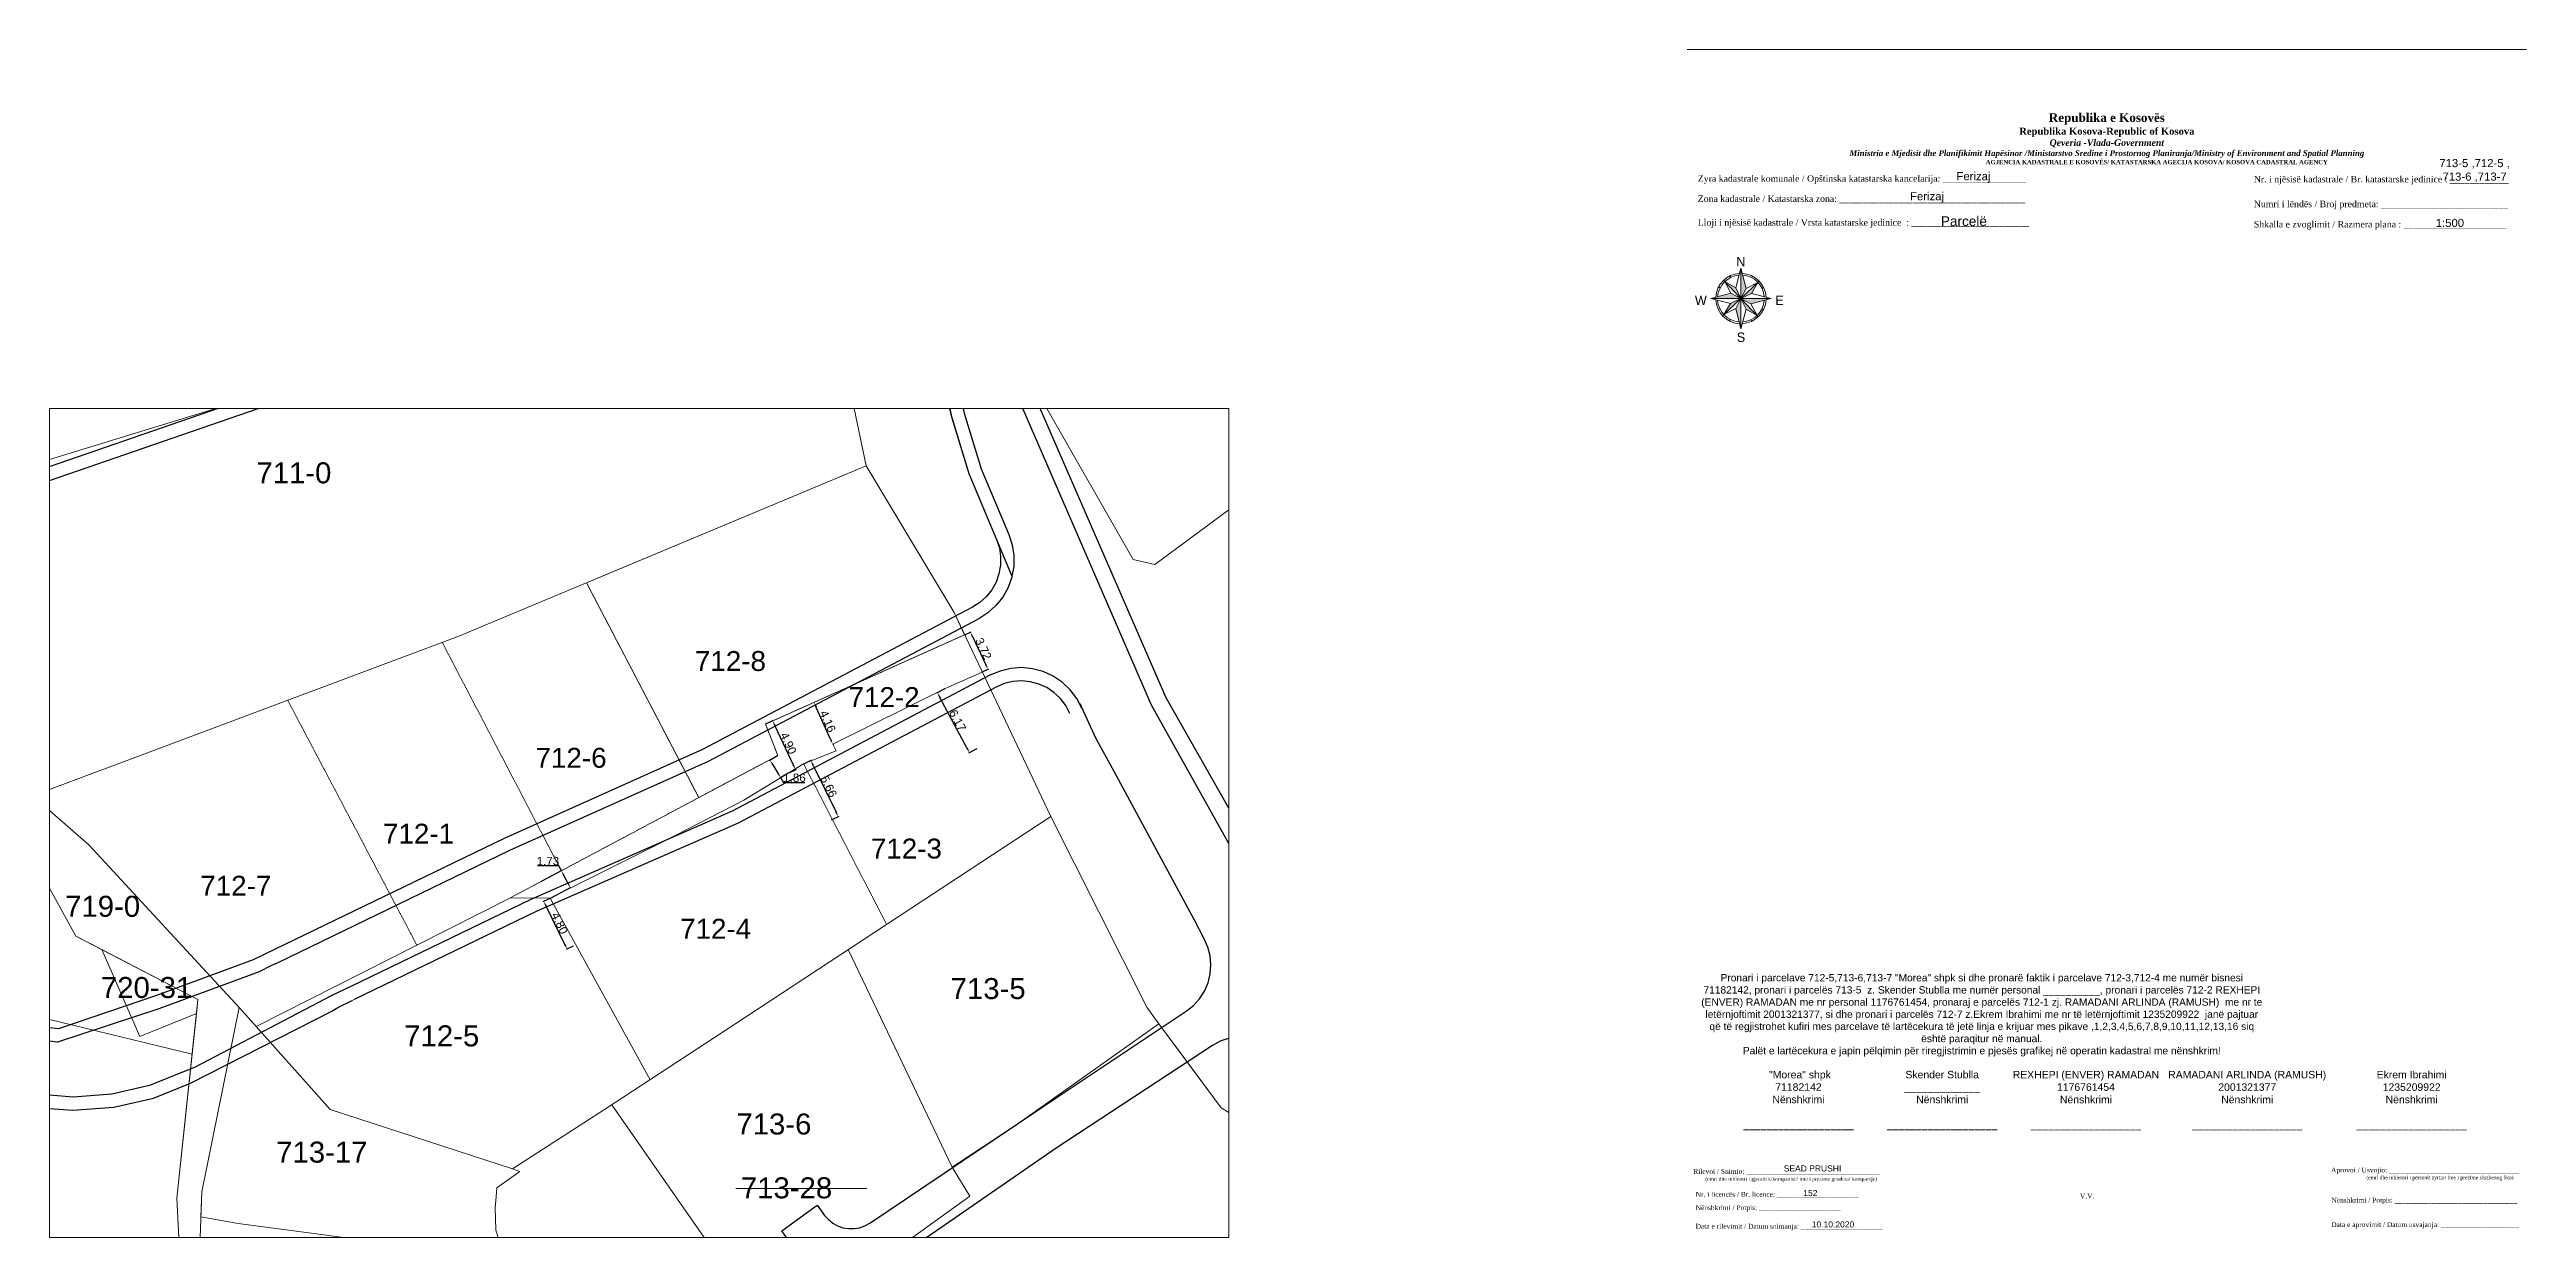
# Paper-space layout 'Manuali' of a CAD drawing. Header units: metres. Extents: x 3 to 875, y 0 to 418.
# The model-space entities are those that its viewports show. They can reach past a viewport. Long polylines and large blocks are cut down to what shows.
import ezdxf
from ezdxf.enums import TextEntityAlignment as Align

# ---------------------------------------------------------------- set-up
doc = ezdxf.new("R2010")
doc.units = ezdxf.units.M
doc.header["$PDMODE"] = 32
doc.header["$PDSIZE"] = 0.75
doc.linetypes.add('DASHED', pattern=[0.75, 0.5, -0.25])
doc.layers.get('0').update_dxf_attribs({"lineweight": 0})
doc.layers.get('Defpoints').update_dxf_attribs({"lineweight": 0})
for name, color, linetype, lineweight in [('Korniza e jashtme', 7, 'Continuous', 0), ('nr parcelat-mungese', 157, 'Continuous', 0), ('nr riregjistrim', 1, 'Continuous', 0), ('Nr-Baz', 250, 'Continuous', 0), ('Nr-Kojshi', 251, 'Continuous', 0), ('Parc-Baz', 7, 'Continuous', 0), ('Parc-Kojshi', 251, 'Continuous', 0), ('Parcela Baze', 7, 'Continuous', 0), ('parcelat-mungese', 157, 'Continuous', 0), ('pjesa per trajtim', 3, 'Continuous', 0), ('vijat rregullim', 1, 'Continuous', 0)]:
    doc.layers.add(name, color=color, linetype=linetype, lineweight=lineweight)
doc.layers.add('projekti-c', color=7, linetype='Continuous')
doc.layers.add('xhadet', color=5, linetype='Continuous')
doc.styles.add('North Arrow Text', font='BOD_R.TTF', dxfattribs={"height": 0.1})
doc.styles.get("Standard").update_dxf_attribs({"font": 'arial.ttf'})
doc.dimstyles.get("Standard").update_dxf_attribs({"dimtxt": 1.5, "dimasz": 0.18, "dimexe": 0.18, "dimexo": 0.0625, "dimgap": 0.09, "dimtad": 1, "dimtoh": 1, "dimzin": 0, "dimdsep": 46, "dimtxsty": 'Standard', "dimcen": 0.09, "dimse1": 1, "dimse2": 1, "dimsd1": 1, "dimsd2": 1, "dimadec": 0, "dimazin": 0, "dimtfac": 1, "dimtofl": 0, "dimtmove": 0, "dimatfit": 3, "dimfxl": 1, "dimtolj": 1, "dimtzin": 0, "dimarcsym": 0})

# ---------------------------------------------------------------- blocks, each defined once
blk = doc.blocks.new('*U59')
at = {"linetype": 'ByBlock', "lineweight": -2}
h = blk.add_hatch(color=0, dxfattribs=at)
h.paths.add_polyline_path([(-0.4995770763364525, 293.6745174701222), (-1.454766362469285e-12, -1.719211073618108e-12), (50.76695982548227, 97.18383869133253)])
h.paths.add_polyline_path([(165.7309523048574, 156.22286097069), (-1.454191906336923e-12, -2.056902964360739e-12), (102.7697812428761, 49.61557419884568)])
h.paths.add_polyline_path([(293.6745174701252, 0.4995770763332831), (-1.792458253211915e-12, -1.719785529750471e-12), (97.18383869133312, -50.76695982548613)])
h.paths.add_polyline_path([(-2.807257293836893e-12, -7.084332259196665e-13), (49.61557419884696, -102.7697812428795), (156.2228609706903, -165.7309523048611)])
h.paths.add_polyline_path([(-1.453617450204561e-12, -2.394594855103369e-12), (-50.76695982548519, -97.18383869133646), (0.4995770763328666, -293.6745174701252)])
h.paths.add_polyline_path([(-1.057221678958517e-13, -7.038375768607688e-13), (-102.7697812428797, -49.61557419884981), (-165.7309523048607, -156.222860970694)])
h.paths.add_polyline_path([(-97.18383869133638, 50.76695982548201), (-293.6745174701264, -0.4995770763367184), (-2.805533925439808e-12, -1.721508898147558e-12)])
h.paths.add_polyline_path([(-49.61557419884921, 102.7697812428759), (-156.2228609706935, 165.7309523048568), (-1.791883797079554e-12, -2.057477420493101e-12)])
at = {"color": 0, "linetype": 'ByBlock', "lineweight": -2}
for points in [[(-0.4995770763364532, 293.6745174701226), (-49.6155741988492, 102.7697812428766)], [(-0.4995770763364532, 293.6745174701226), (0.4995770763332041, -293.674517470125)], [(-0.4995770763364532, 293.6745174701226), (50.76695982548227, 97.18383869133355)], [(-293.6745174701257, -0.4995770763363798), (-97.18383869133638, 50.76695982548268)], [(293.6745174701222, 0.4995770763336156), (-293.6745174701254, -0.4995770763363793)], [(-216.8628416262788, 113.2849588649051), (-201.8709753637137, 105.4534975591007)], [(-1.455340818601648e-12, -1.381519182875478e-12), (-167.8246884974513, 178.0388943854153)], [(-156.2228609706946, 165.7309523048585), (-97.18383869133638, 50.76695982548268)], [(-156.2228609706946, 165.7309523048582), (-49.6155741988492, 102.7697812428766)], [(-106.3741471395471, 220.3350058515014), (-99.02043464665871, 205.1031066662098)], [(-97.18383869133638, 50.76695982548268), (-2.468416490829538e-12, -1.383242551272565e-12)], [(-49.6155741988492, 102.7697812428766), (-1.455915274734011e-12, -1.043827292132848e-12)], [(-1.455340818601648e-12, -1.381519182875478e-12), (178.0388943854148, 167.8246884974488)], [(50.76695982548227, 97.18383869133355), (-1.456489730866373e-12, -7.061354013902178e-13)], [(102.7697812428761, 49.61557419884636), (-1.455340818601648e-12, -1.381519182875478e-12)], [(165.7309523048581, 156.2228609706918), (50.76695982548227, 97.18383869133355)], [(293.6745174701225, 0.4995770763332784), (97.18383869133312, -50.76695982548578)], [(165.7309523048581, 156.2228609706918), (102.7697812428761, 49.61557419884636)], [(293.6745174701225, 0.4995770763332784), (102.7697812428761, 49.61557419884636)], [(113.284958864905, 216.862841626276), (105.4534975591006, 201.8709753637109)], [(220.3350058515013, 106.3741471395436), (205.1031066662097, 99.0204346466552)], [(-293.6745174701257, -0.4995770763363798), (-102.7697812428797, -49.61557419884913)], [(-220.3350058515039, -106.3741471395474), (-205.1031066662123, -99.02043464665847)], [(-1.455340818601648e-12, -1.381519182875478e-12), (-178.0388943854181, -167.8246884974509)], [(-165.730952304861, -156.2228609706938), (-102.7697812428797, -49.61557419884913)], [(-165.730952304861, -156.2228609706938), (-50.76695982548519, -97.18383869133578)], [(-105.4534975591035, -201.8709753637133), (-113.2849588649076, -216.8628416262788)], [(-102.7697812428797, -49.61557419884913), (-1.456489730866373e-12, -7.061354013902178e-13)], [(-1.792458253211915e-12, -1.719785529750471e-12), (-50.76695982548519, -97.18383869133578)], [(0.4995770763335419, -293.674517470125), (-50.76695982548519, -97.18383869133578)], [(-1.455340818601648e-12, -1.381519182875478e-12), (167.824688497448, -178.038894385418)], [(-1.455340818601648e-12, -1.381519182875478e-12), (97.18383869133312, -50.76695982548578)], [(-1.793032709344279e-12, -1.382093639007841e-12), (49.61557419884629, -102.7697812428793)], [(0.4995770763335419, -293.674517470125), (49.61557419884629, -102.7697812428793)], [(156.222860970691, -165.7309523048609), (49.61557419884629, -102.7697812428793)], [(156.222860970691, -165.7309523048611), (97.18383869133312, -50.76695982548578)], [(99.02043464665512, -205.1031066662123), (106.3741471395442, -220.3350058515038)], [(201.8709753637102, -105.4534975591037), (216.8628416262752, -113.2849588649078)]]:
    blk.add_lwpolyline(points, dxfattribs=at)
for radius, start, end in [(244.6691112160407, 93.09248321366772, 177.1024511691414), (244.6691112160407, 3.092483213667547, 87.1024511691414), (227.7549798396161, 94.44091303243665, 175.7540213503723), (227.7549798396161, 4.44091303243659, 85.7540213503724), (244.6691112160407, 183.0924832136672, 267.1024511691411), (227.7549798396161, 184.4409130324362, 265.7540213503722), (244.6691112160407, 273.0924832136674, 357.1024511691408), (227.7549798396161, 274.4409130324364, 355.7540213503718)]:
    blk.add_arc((-1.455340818601648e-12, -1.381519182875478e-12), radius, start, end, dxfattribs=at)
at = {"color": 0, "linetype": 'ByBlock', "lineweight": -2, "style": 'North Arrow Text'}
for s, p in [('N', (-0.483458077085732, 284.1990239951523)), ('W', (-389.2267999026132, -91.37582950847514)), ('E', (374.8255801961889, -90.07608087006841)), ('S', (0.7635946133431906, -448.8762400026598))]:
    blk.add_text(s, height=91.55404268400171, rotation=0.09746719140453748, dxfattribs=at).set_placement(p, align=Align.BOTTOM_CENTER)
blk = doc.blocks.new('*D61')
at = {"layer": 'Defpoints', "color": 0, "transparency": 16777216}
for p in [(7511920.630999999, 4692409.868999999), (7511923.11501427, 4692404.786365203), (7511923.763081942, 4692405.103092532)]:
    blk.add_point(p, dxfattribs=at)
at = {"layer": 'projekti-c', "color": 0, "lineweight": -2, "transparency": 16777216}
for p, q in [((7511920.659076318, 4692409.882721618), (7511921.359927469, 4692410.22524559)), ((7511921.498613571, 4692409.736506227), (7511923.543536042, 4692405.552313633)), ((7511923.143090589, 4692404.800086821), (7511923.843941739, 4692405.142610794))]:
    blk.add_line(p, q, dxfattribs=at)
at = {"layer": 'projekti-c', "color": 0, "transparency": 16777216}
for points in [[(7511921.573483755, 4692409.77309721), (7511921.423743387, 4692409.699915243), (7511921.279067671, 4692410.185727328)], [(7511923.618406226, 4692405.588904616), (7511923.468665858, 4692405.51572265), (7511923.763081942, 4692405.103092532)]]:
    blk.add_solid(points, dxfattribs=at)
at = {"layer": 'projekti-c', "color": 0, "transparency": 16777216, "insert": (7511922.905544946, 4692407.832310368), "char_height": 0.75, "attachment_point": 5, "rotation": 296.04594865624773}
blk.add_mtext('\\A1;5.66', dxfattribs=at)
blk = doc.blocks.new('*D62')
at = {"layer": 'Defpoints', "color": 0, "transparency": 16777216}
for p in [(7511932.738214833, 4692416.31532182), (7511933.434999999, 4692416.688), (7511936.342999999, 4692411.251)]:
    blk.add_point(p, dxfattribs=at)
at = {"layer": 'projekti-c', "color": 0, "lineweight": -2, "transparency": 16777216}
for p, q in [((7511933.407443886, 4692416.673261508), (7511932.658853227, 4692416.272874965)), ((7511935.410398972, 4692411.319219631), (7511932.974030693, 4692415.874424009)), ((7511936.315443886, 4692411.236261508), (7511935.566853228, 4692410.835874965))]:
    blk.add_line(p, q, dxfattribs=at)
at = {"layer": 'projekti-c', "color": 0, "transparency": 16777216}
for points in [[(7511933.047513662, 4692415.913726653), (7511932.900547724, 4692415.835121365), (7511932.738214833, 4692416.31532182)], [(7511935.483881941, 4692411.358522275), (7511935.336916003, 4692411.279916988), (7511935.646214833, 4692410.87832182)]]:
    blk.add_solid(points, dxfattribs=at)
at = {"layer": 'projekti-c', "color": 0, "transparency": 16777216, "insert": (7511934.569561405, 4692413.79864706), "char_height": 0.75, "attachment_point": 5, "rotation": 298.1402673385408}
blk.add_mtext('\\A1;6.17', dxfattribs=at)
blk = doc.blocks.new('*D63')
at = {"layer": 'Defpoints', "color": 0, "transparency": 16777216}
for p in [(7511897.7, 4692397.706), (7511899.219408313, 4692393.107967637), (7511899.806860738, 4692393.395070561)]:
    blk.add_point(p, dxfattribs=at)
at = {"layer": 'projekti-c', "color": 0, "lineweight": -2, "transparency": 16777216}
for p, q in [((7511897.671923678, 4692397.692278389), (7511897.031687768, 4692397.379378833)), ((7511897.332093366, 4692396.969675921), (7511898.999862522, 4692393.557188791)), ((7511899.778784416, 4692393.381348949), (7511899.138548505, 4692393.068449394))]:
    blk.add_line(p, q, dxfattribs=at)
at = {"layer": 'projekti-c', "color": 0, "transparency": 16777216}
for points in [[(7511897.40696356, 4692397.006266886), (7511897.257223174, 4692396.933084956), (7511897.112547575, 4692397.418897076)], [(7511899.074732715, 4692393.593779757), (7511898.924992329, 4692393.520597826), (7511899.219408313, 4692393.107967637)]]:
    blk.add_solid(points, dxfattribs=at)
at = {"layer": 'projekti-c', "color": 0, "transparency": 16777216, "insert": (7511898.550448128, 4692395.451332702), "char_height": 0.75, "attachment_point": 5, "rotation": 296.0459348290477}
blk.add_mtext('\\A1;4.80', dxfattribs=at)
blk = doc.blocks.new('*D64')
at = {"layer": 'Defpoints', "color": 0, "transparency": 16777216}
for p in [(7511935.204602645, 4692421.547293163), (7511936.797488973, 4692418.186758123), (7511937.317743462, 4692418.433357624)]:
    blk.add_point(p, dxfattribs=at)
at = {"layer": 'projekti-c', "color": 0, "lineweight": -2, "transparency": 16777216}
for p, q in [((7511935.232841025, 4692421.560678094), (7511935.80618367, 4692421.832441265)), ((7511935.939016032, 4692421.342078579), (7511937.103584565, 4692418.885171709)), ((7511936.825727353, 4692418.200143054), (7511937.399069997, 4692418.471906226))]:
    blk.add_line(p, q, dxfattribs=at)
at = {"layer": 'projekti-c', "color": 0, "transparency": 16777216}
for points in [[(7511936.01431838, 4692421.377771729), (7511935.863713684, 4692421.30638543), (7511935.724857135, 4692421.793892663)], [(7511937.178886913, 4692418.920864859), (7511937.028282218, 4692418.84947856), (7511937.317743462, 4692418.433357624)]]:
    blk.add_solid(points, dxfattribs=at)
at = {"layer": 'projekti-c', "color": 0, "transparency": 16777216, "insert": (7511936.908220813, 4692420.297024629), "char_height": 0.75, "attachment_point": 5, "rotation": 295.3608504101021}
blk.add_mtext('\\A1;3.72', dxfattribs=at)
blk = doc.blocks.new('*D65')
at = {"layer": 'Defpoints', "color": 0, "transparency": 16777216}
for p in [(7511921.577420756, 4692415.443956015), (7511921.577420756, 4692415.443956015), (7511923.278000001, 4692411.647000001)]:
    blk.add_point(p, dxfattribs=at)
at = {"layer": 'projekti-c', "color": 0, "lineweight": -2, "transparency": 16777216}
for p, q in [((7511921.60594089, 4692415.456729601), (7511921.65955874, 4692415.480743944)), ((7511923.073622616, 4692412.103322129), (7511921.781798141, 4692414.987633887)), ((7511923.306520134, 4692411.659773587), (7511923.360137984, 4692411.68378793))]:
    blk.add_line(p, q, dxfattribs=at)
at = {"layer": 'projekti-c', "color": 0, "transparency": 16777216}
for points in [[(7511921.857851829, 4692415.021696784), (7511921.705744453, 4692414.953570989), (7511921.577420756, 4692415.443956015)], [(7511923.149676304, 4692412.137385026), (7511922.997568928, 4692412.069259231), (7511923.278000001, 4692411.647000001)]]:
    blk.add_solid(points, dxfattribs=at)
at = {"layer": 'projekti-c', "color": 0, "transparency": 16777216, "insert": (7511922.818257999, 4692413.720396329), "char_height": 0.75, "attachment_point": 5, "rotation": 294.12663533673674}
blk.add_mtext('\\A1;4.16', dxfattribs=at)
blk = doc.blocks.new('*D66')
at = {"layer": 'Defpoints', "color": 0, "transparency": 16777216}
for p in [(7511918.293444146, 4692410.625856474), (7511918.559353784, 4692408.612119422), (7511919.258017919, 4692409.036003276)]:
    blk.add_point(p, dxfattribs=at)
at = {"layer": 'projekti-c', "color": 0, "lineweight": -2, "transparency": 16777216}
for p, q in [((7511918.266726863, 4692410.609646933), (7511917.517834233, 4692410.155289141)), ((7511917.854132675, 4692409.774496077), (7511918.300001119, 4692409.039595966)), ((7511919.231300635, 4692409.019793735), (7511918.482408006, 4692408.565435942)), ((7511918.559353784, 4692408.612119422), (7511918.818706447, 4692408.184642878)), ((7511918.818706447, 4692408.184642878), (7511920.740752832, 4692408.184642878))]:
    blk.add_line(p, q, dxfattribs=at)
at = {"layer": 'projekti-c', "color": 0, "transparency": 16777216}
for points in [[(7511917.925378765, 4692409.817721521), (7511917.782886583, 4692409.731270632), (7511917.594780011, 4692410.201972621)], [(7511918.37124721, 4692409.08282141), (7511918.228755028, 4692408.996370521), (7511918.559353784, 4692408.612119422)]]:
    blk.add_solid(points, dxfattribs=at)
at = {"layer": 'projekti-c', "color": 0, "transparency": 16777216, "insert": (7511919.802229638, 4692408.612572618), "char_height": 0.75, "attachment_point": 5}
blk.add_mtext('\\A1;1.86', dxfattribs=at)
blk = doc.blocks.new('*D67')
at = {"layer": 'Defpoints', "color": 0, "transparency": 16777216}
for p in [(7511917.184335398, 4692413.476382581), (7511919.258017918, 4692409.036003276), (7511919.901035973, 4692409.336296383)]:
    blk.add_point(p, dxfattribs=at)
at = {"layer": 'projekti-c', "color": 0, "lineweight": -2, "transparency": 16777216}
for p, q in [((7511917.212649941, 4692413.489605634), (7511917.908899338, 4692413.814758083)), ((7511918.03892231, 4692413.323642998), (7511919.689467116, 4692409.789329074)), ((7511919.286332461, 4692409.04922633), (7511919.982581858, 4692409.374378777))]:
    blk.add_line(p, q, dxfattribs=at)
at = {"layer": 'projekti-c', "color": 0, "transparency": 16777216}
for points in [[(7511918.114427759, 4692413.358904473), (7511917.963416861, 4692413.288381522), (7511917.827353453, 4692413.776675689)], [(7511919.764972566, 4692409.824590551), (7511919.613961668, 4692409.754067598), (7511919.901035973, 4692409.336296383)]]:
    blk.add_solid(points, dxfattribs=at)
at = {"layer": 'projekti-c', "color": 0, "transparency": 16777216, "insert": (7511919.251927039, 4692411.737559247), "char_height": 0.75, "attachment_point": 5, "rotation": 295.032843523678}
blk.add_mtext('\\A1;4.90', dxfattribs=at)
blk = doc.blocks.new('*D68')
at = {"layer": 'Defpoints', "color": 0, "transparency": 16777216}
for p in [(7511898.703284746, 4692400.201819641), (7511896.88638944, 4692399.235039165), (7511897.7, 4692397.706000001)]:
    blk.add_point(p, dxfattribs=at)
at = {"layer": 'projekti-c', "color": 0, "lineweight": -2, "transparency": 16777216}
for p, q in [((7511898.46841259, 4692400.643220898), (7511896.545854609, 4692400.643220898)), ((7511896.913977018, 4692399.249718675), (7511898.782736972, 4692400.244096628)), ((7511898.703284746, 4692400.201819641), (7511898.46841259, 4692400.643220898)), ((7511899.282023151, 4692399.114181734), (7511898.938156903, 4692399.760418382)), ((7511897.727587579, 4692397.72067951), (7511899.596347533, 4692398.715057463))]:
    blk.add_line(p, q, dxfattribs=at)
at = {"layer": 'projekti-c', "color": 0, "transparency": 16777216}
for points in [[(7511899.011723779, 4692399.799563742), (7511898.864590026, 4692399.721273023), (7511898.703284746, 4692400.201819641)], [(7511899.355590028, 4692399.153327093), (7511899.208456274, 4692399.075036374), (7511899.516895307, 4692398.672780476)]]:
    blk.add_solid(points, dxfattribs=at)
at = {"layer": 'projekti-c', "color": 0, "transparency": 16777216, "insert": (7511897.484633598, 4692401.071406438), "char_height": 0.75, "attachment_point": 5}
blk.add_mtext('\\A1;1.73', dxfattribs=at)

msp = doc.modelspace()

# ---------------------------------------------------------------- linework, layer by layer
at = {"layer": 'Parc-Baz', "flags": 128}
msp.add_lwpolyline([(7511942.993, 4692405.116), (7511913.452, 4692385.678), (7511902.611, 4692378.579), (7511894.291, 4692373.23), (7511877.791, 4692378.6), (7511870.102, 4692387.2), (7511870.032, 4692387.28), (7511869.842, 4692387.49), (7511869.532, 4692387.82), (7511855.942, 4692402.56), (7511850.842, 4692406.99), (7511889.413, 4692421.428), (7511926.304, 4692436.845), (7511934.243, 4692423.576)], close=True, dxfattribs=at)
at = {"layer": 'Parc-Kojshi', "flags": 128}
for points in [[(7511942.294, 4692442.655), (7511950.453, 4692428.365), (7511952.433, 4692427.925), (7511963.864, 4692436.394)], [(7511969.121, 4692372.097), (7511958.422, 4692378.737), (7511952.79, 4692386.36), (7511951.692, 4692387.847), (7511942.993, 4692405.116), (7511934.243, 4692423.576), (7511926.304, 4692436.845), (7511923.594, 4692449.795)], [(7511850.842, 4692406.99), (7511855.942, 4692402.56), (7511869.532, 4692387.82), (7511866.161, 4692371.131), (7511865.611, 4692355.392)], [(7511864.671, 4692355.972), (7511863.891, 4692370.581), (7511865.802, 4692388.54), (7511854.772, 4692394.29), (7511848.432, 4692405.77)], [(7511857.115, 4692393.069), (7511860.547999999, 4692385.191000001), (7511865.667, 4692387.273), (7511865.275, 4692383.587), (7511852.321, 4692386.739), (7511829.666, 4692392.598), (7511827.035, 4692393.191000001), (7511832.19, 4692410.041), (7511848.432, 4692405.77), (7511854.772000001, 4692394.29), (7511857.115, 4692393.069)], [(7511865.667, 4692387.273), (7511860.547999999, 4692385.191000001), (7511857.115, 4692393.069), (7511865.802, 4692388.54), (7511865.667, 4692387.273)], [(7511839.256, 4692370.227), (7511841.887999999, 4692381.982), (7511837.3, 4692383.677), (7511827.901000001, 4692386.502), (7511829.666, 4692392.598), (7511852.321, 4692386.739), (7511865.275, 4692383.587), (7511863.891, 4692370.581), (7511864.234, 4692364.166), (7511853.246, 4692366.84), (7511839.256, 4692370.227)], [(7511866.161, 4692371.131), (7511869.532000001, 4692387.82), (7511869.842, 4692387.49), (7511870.032000001, 4692387.28), (7511870.102000001, 4692387.2), (7511877.791, 4692378.6), (7511894.291, 4692373.23), (7511894.943, 4692372.976), (7511892.856000001, 4692371.514), (7511892.757999999, 4692370.324), (7511892.71, 4692369.743), (7511892.786, 4692367.666), (7511893.466, 4692365.435), (7511890.286, 4692365.442), (7511887.703, 4692365.8), (7511877.458, 4692367.218), (7511869.461, 4692368.275), (7511866.082, 4692368.871), (7511866.161, 4692371.131)], [(7511984.021000001, 4692356.967), (7511968.34, 4692344.458000001), (7511962.497, 4692339.88), (7511950.248, 4692331.331999999), (7511937.962, 4692322.418000001), (7511925.491, 4692332.643), (7511912.211, 4692343.575), (7511910.408, 4692348.041999999), (7511920.285, 4692340.217), (7511933.22, 4692351.09), (7511932.73, 4692351.68), (7511923.27, 4692360.23), (7511922.3, 4692361.1), (7511935.68, 4692370.75), (7511934.09, 4692373.38), (7511939.92, 4692377.23), (7511952.79, 4692386.36), (7511954.994, 4692383.377), (7511958.422, 4692378.737), (7511969.121, 4692372.097), (7511973.491, 4692368.387), (7511984.021000001, 4692356.967)]]:
    msp.add_lwpolyline(points, dxfattribs=at)
for points in [[(7511850.842, 4692406.99), (7511847.043, 4692413.54), (7511844.196, 4692420.144), (7511842.303, 4692429.599), (7511841.314, 4692442.589), (7511844.335, 4692466.788), (7511844.806, 4692491.736), (7511887.426, 4692495.884), (7511928.906, 4692499.773), (7511928.115, 4692468.724), (7511925.324, 4692458.665), (7511923.594, 4692449.795), (7511926.304, 4692436.845), (7511889.413, 4692421.428), (7511850.842, 4692406.99)], [(7511934.243, 4692423.576), (7511926.304, 4692436.845), (7511900.987852663, 4692426.265209713), (7511911.134490636, 4692406.81653601), (7511918.293444145, 4692410.625856474), (7511917.184335398, 4692413.476382581), (7511935.204602645, 4692421.547293162)]]:
    msp.add_lwpolyline(points, close=True, dxfattribs=at)
at = {"layer": 'Parcela Baze', "flags": 128}
msp.add_lwpolyline([(7511894.291, 4692373.23), (7511902.611, 4692378.579), (7511913.452000001, 4692385.678), (7511942.993, 4692405.116), (7511951.692000001, 4692387.847), (7511952.79, 4692386.36), (7511939.92, 4692377.23), (7511934.09, 4692373.38), (7511935.68, 4692370.75), (7511922.3, 4692361.1), (7511923.27, 4692360.23), (7511932.73, 4692351.68), (7511933.22, 4692351.09), (7511920.285, 4692340.217), (7511910.408, 4692348.041999999), (7511907.287, 4692351.18), (7511897.246, 4692360.267), (7511893.466, 4692365.435), (7511892.786, 4692367.666), (7511892.71, 4692369.743), (7511892.757999999, 4692370.324), (7511892.856000001, 4692371.514), (7511894.943, 4692372.976), (7511894.291, 4692373.23)], dxfattribs=at)
at = {"layer": 'parcelat-mungese', "linetype": 'DASHED', "ltscale": 2, "flags": 128}
for points in [[(7511900.987852663, 4692426.265209713), (7511911.134490636, 4692406.816536011)], [(7511887.920722983, 4692420.869406871), (7511898.703284746, 4692400.20181964)], [(7511894.088, 4692397.746), (7511898.703284746, 4692400.20181964), (7511911.134490636, 4692406.81653601), (7511918.293444145, 4692410.625856474), (7511917.184335398, 4692413.476382581), (7511935.204602645, 4692421.547293162)], [(7511873.936481986, 4692415.634788336), (7511885.627816277, 4692393.466018589)], [(7511920.631, 4692409.869), (7511928.145665193, 4692395.34644264)]]:
    msp.add_lwpolyline(points, dxfattribs=at)
at = {"layer": 'pjesa per trajtim', "flags": 128}
msp.add_lwpolyline([(7511925.68153898, 4692459.953600719), (7511841.952510331, 4692434.202499294)], dxfattribs=at)
at = {"layer": 'vijat rregullim', "flags": 128}
for points in [[(7511871.079878964, 4692386.106261011), (7511885.627816277, 4692393.466018589), (7511894.088, 4692397.746), (7511897.7, 4692397.706), (7511908.118, 4692402.948), (7511915.233, 4692406.594), (7511920.631, 4692409.869), (7511923.58, 4692411.059), (7511923.278, 4692411.647), (7511933.435, 4692416.688), (7511936.797488972, 4692418.186758123)], [(7511897.7, 4692397.706), (7511906.736486042, 4692381.280487447)], [(7511924.669838073, 4692393.059345806), (7511934.09, 4692373.38)], [(7511903.270799816, 4692379.011055981), (7511911.822639577, 4692366.723816277), (7511922.3, 4692361.1)], [(7511914.506809155, 4692371.43032013), (7511926.338501592, 4692371.43032013)]]:
    msp.add_lwpolyline(points, dxfattribs=at)
at = {"layer": 'xhadet'}
for p, q in [((7511933.621028665, 4692443.082217645), (7511934.010049411, 4692441.324477816)), ((7511934.010049411, 4692441.324477816), (7511935.583311023, 4692436.156302562)), ((7511935.583311023, 4692436.156302562), (7511938.100708314, 4692430.172593748)), ((7511938.100708314, 4692430.172593748), (7511939.491724884, 4692426.866227236)), ((7511939.491724884, 4692426.866227236), (7511939.496743547, 4692426.854298167))]:
    msp.add_line(p, q, dxfattribs=at)
for points in [[(7511967.69, 4692387.286000004), (7511952.123000001, 4692415.189000001), (7511940.477000001, 4692442.045000002), (7511938.256000001, 4692458.179000003)], [(7511969.285000001, 4692387.855), (7511953.458999999, 4692415.853000006), (7511941.741000001, 4692442.714)], [(7511938.100708314, 4692430.172593748), (7511938.346160946, 4692429.421407687), (7511938.465031651, 4692428.640128449), (7511938.454098287, 4692427.849933557), (7511938.313657218, 4692427.072242238), (7511938.047515271, 4692426.32813474), (7511937.662886551, 4692425.637781031), (7511937.170196888, 4692425.019893991), (7511936.582801244, 4692424.491222207), (7511935.916621703, 4692424.066095978), (7511911.479343562, 4692411.169628842), (7511893.518073388, 4692403.111395637), (7511872.743911764, 4692393.07026979), (7511870.819198795, 4692392.139965817), (7511862.045895281, 4692388.915474027), (7511853.203579936, 4692385.885348432), (7511852.098835403, 4692386.025840728), (7511842.774413281, 4692388.033222713)], [(7511931.268145751, 4692464.930387231), (7511931.088307609, 4692464.649791528), (7511930.383819281, 4692463.883842057), (7511929.557578571, 4692463.251142528), (7511928.634441152, 4692462.770726357), (7511927.642177621, 4692462.457045814), (7511926.610638086, 4692462.319537308), (7511912.417526869, 4692461.67057744), (7511909.444912579, 4692461.386461223), (7511906.515046819, 4692460.80936129), (7511855.442866257, 4692443.132459028), (7511853.284285096, 4692442.385339407), (7511843.503714593, 4692439.378806083), (7511845.351659661, 4692434.348708803)], [(7511939.491724884, 4692426.866227236), (7511939.472992975, 4692426.762499431), (7511939.140315541, 4692425.832365066), (7511938.659529638, 4692424.969422929), (7511938.043667563, 4692424.19706413), (7511937.309423011, 4692423.536224399), (7511936.476698581, 4692423.004816612), (7511912.005520113, 4692410.090458998), (7511894.024885262, 4692402.023537934), (7511872.973376416, 4692391.848357182), (7511872.481116264, 4692391.610424783), (7511871.341413038, 4692391.059552802), (7511862.274608445, 4692387.709058667), (7511853.091941165, 4692384.690552726), (7511851.895678052, 4692384.843102651), (7511842.506022697, 4692386.863413224), (7511833.264404642, 4692389.478710182), (7511824.208485097, 4692392.678335734), (7511815.375168521, 4692396.449250851), (7511806.800452229, 4692400.776088379), (7511798.519279692, 4692405.641215703), (7511754.282672773, 4692426.577149723), (7511711.378667038, 4692447.087193862), (7511691.870730449, 4692456.777027861)], [(7511845.351659661, 4692434.348708803), (7511846.961796072, 4692434.906002879), (7511849.553395273, 4692435.802997002), (7511907.930149036, 4692456.008129414), (7511910.272166039, 4692456.453993566), (7511912.645906168, 4692456.675795879), (7511927.066272697, 4692457.335146667), (7511928.075100255, 4692457.296247959), (7511929.063124646, 4692457.088753497), (7511930.002372541, 4692456.718537953), (7511930.866251577, 4692456.196083017), (7511931.630303276, 4692455.536180642), (7511931.803899817, 4692455.325823603)], [(7511845.351659661, 4692434.348708803), (7511845.76554466, 4692433.222115893), (7511850.531172782, 4692434.871576356), (7511908.266576466, 4692454.854727203), (7511910.469051253, 4692455.269883672), (7511912.700717201, 4692455.4770483), (7511927.121083728, 4692456.136399092), (7511927.927292043, 4692456.105385384), (7511928.716917249, 4692455.93977824), (7511929.467650599, 4692455.644256441), (7511930.158282125, 4692455.227169169), (7511930.769299873, 4692454.700300107), (7511931.283441171, 4692454.078534542), (7511931.686180327, 4692453.379438784), (7511931.966139022, 4692452.622763939), (7511932.115407772, 4692451.829887822), (7511932.117315779, 4692451.826184455), (7511932.116158353, 4692451.822182484), (7511932.548967314, 4692448.739521995)], [(7511931.803899817, 4692455.325823603), (7511932.272895505, 4692454.757514229), (7511932.775834936, 4692453.882129695), (7511933.12488216, 4692452.93481127), (7511933.310123743, 4692451.942376694), (7511934.039972888, 4692446.740540287), (7511935.173612181, 4692441.61154002), (7511936.704124713, 4692436.586670551), (7511939.206806841, 4692430.637938827), (7511939.513622636, 4692429.698956253), (7511939.662211014, 4692428.7223572), (7511939.648544311, 4692427.73461359), (7511939.491724884, 4692426.866227236)], [(7511933.621028665, 4692443.082217645), (7511933.997672755, 4692441.365135217), (7511934.010049411, 4692441.324477816)], [(7511934.010049411, 4692441.324477816), (7511934.019382108, 4692441.282309234), (7511935.583311023, 4692436.156302562)], [(7511959.864823875, 4692385.161651436), (7511959.087428568, 4692385.02274318), (7511958.341600417, 4692384.763167873), (7511957.645944525, 4692384.389400767), (7511943.485930823, 4692375.106725628), (7511924.946982749, 4692362.296596464)], [(7511919.471392803, 4692366.420645747), (7511919.226154472, 4692366.823812155), (7511918.652062789, 4692367.619158234), (7511921.853365396, 4692369.929902246), (7511922.533685307, 4692369.012575801), (7511922.870239312, 4692368.631167248), (7511923.266392556, 4692368.31210034), (7511923.710756022, 4692368.064547928), (7511924.190554704, 4692367.895626919), (7511924.691994863, 4692367.810193598), (7511925.200660593, 4692367.810704108), (7511925.701928253, 4692367.897143766), (7511926.181386903, 4692368.067027517), (7511926.625252576, 4692368.315471373), (7511943.392654851, 4692379.60106145), (7511955.268196108, 4692387.503873045), (7511955.911679295, 4692388.012960291), (7511956.463237326, 4692388.620433891), (7511956.908016962, 4692389.309934806), (7511957.234040453, 4692390.062895041), (7511957.43252811, 4692390.859037673), (7511957.498134742, 4692391.676922875), (7511957.42909358, 4692392.494525317), (7511957.227263882, 4692393.28982728), (7511956.898067155, 4692394.041436935), (7511956.02007112, 4692395.718134534), (7511948.736354197, 4692409.185200391), (7511947.092821962, 4692412.193291215), (7511945.657111919, 4692415.305934029), (7511945.824431735, 4692414.908224436), (7511945.364533756, 4692415.789157016), (7511944.765539734, 4692416.582097452), (7511944.043881214, 4692417.265293876), (7511943.21935466, 4692417.820004907), (7511942.314578401, 4692418.231013779), (7511941.354372167, 4692418.487045731), (7511940.365076242, 4692418.581077319), (7511939.373828887, 4692418.510529088), (7511938.407821901, 4692418.277336296), (7511937.493554694, 4692417.887895873), (7511914.178058071, 4692405.583434865), (7511895.927213051, 4692397.59124741), (7511879.663268711, 4692389.730120931), (7511877.936586659, 4692388.895534582), (7511865.507598869, 4692382.39846712), (7511864.700565114, 4692382.084316967), (7511861.43570439, 4692380.776050538), (7511858.009100103, 4692379.982791649), (7511854.501465301, 4692379.723225366), (7511850.99542167, 4692380.003465712)], [(7511944.718333161, 4692414.442879463), (7511944.350414766, 4692415.147625508), (7511943.871219542, 4692415.78197784), (7511943.293892724, 4692416.328534957), (7511942.634271484, 4692416.772303769), (7511941.910450484, 4692417.101110851), (7511941.142285504, 4692417.305936404), (7511940.350848772, 4692417.381161669), (7511939.557850904, 4692417.324723074), (7511938.785045326, 4692417.138168842), (7511938.053631572, 4692416.826616501), (7511914.699467181, 4692404.501749068), (7511896.429175885, 4692396.501045939), (7511879.889483972, 4692388.506637735)], [(7511851.097608027, 4692378.791471228), (7511854.497919464, 4692378.519692019), (7511858.189762304, 4692378.792893339), (7511861.796320262, 4692379.627807843), (7511865.14140071, 4692380.968207989), (7511877.930868702, 4692387.505175931), (7511878.458800899, 4692387.815121558), (7511879.821917662, 4692388.473979771)]]:
    msp.add_lwpolyline(points, dxfattribs=at)

# ---------------------------------------------------------------- texts
at = {"layer": 'nr parcelat-mungese'}
for s, p in [('712-8', (7511910.792023057, 4692418.282738258)), ('712-2', (7511924.700076387, 4692415.016429004)), ('712-6', (7511896.365830621, 4692409.522682013)), ('712-1', (7511882.55676506, 4692402.654460347)), ('712-3', (7511926.719835994, 4692401.307794049)), ('712-7', (7511866.020067271, 4692397.945959341)), ('712-4', (7511909.452799623, 4692394.052544189))]:
    msp.add_text(s, height=1.8, dxfattribs=at).set_placement(p)
at = {"layer": 'nr riregjistrim'}
for s, p in [('713-5', (7511933.939310869, 4692388.585725517)), ('712-5', (7511884.48508984, 4692384.307532368)), ('713-6', (7511914.546364066, 4692376.33021615))]:
    msp.add_text(s, height=1.9, dxfattribs=at).set_placement(p)
at = {"layer": 'Nr-Baz'}
msp.add_text('713-28', height=1.9, dxfattribs=at).set_placement((7511914.953641808, 4692370.55097001))
at = {"layer": 'Nr-Kojshi'}
for s, p in [('711-0', (7511871.099051921, 4692435.263992605)), ('719-0', (7511853.789089454, 4692396.032868811)), ('720-31', (7511857.02912983, 4692388.68266209)), ('713-17', (7511872.894108873, 4692373.787020763))]:
    msp.add_text(s, height=1.9, dxfattribs=at).set_placement(p)

# ---------------------------------------------------------------- dimensions: what is measured, and where the dimension line sits
at = {"layer": 'projekti-c'}
for p1, p2, distance, picture, middle in [((7511935.204602645, 4692421.547293162), (7511936.797488972, 4692418.186758123), 0.575739566316571, '*D64', (7511936.908220813, 4692420.297024629)), ((7511923.278, 4692411.647), (7511921.577420755, 4692415.443956014), -1.2306486292703911e-09, '*D65', (7511922.818257999, 4692413.720396329)), ((7511936.343, 4692411.251), (7511933.435, 4692416.688), 0.7901889614336307, '*D62', (7511934.569561405, 4692413.79864706)), ((7511917.184335398, 4692413.476382581), (7511919.258017918, 4692409.036003276), 0.709681737957254, '*D67', (7511919.251927039, 4692411.737559247)), ((7511918.293444145, 4692410.625856474), (7511919.258017918, 4692409.036003276), -0.817195872416061, '*D66', (7511919.802229638, 4692408.612572618)), ((7511920.631, 4692409.869), (7511923.11501427, 4692404.786365204), 0.7213237190152039, '*D61', (7511922.905544946, 4692407.832310368)), ((7511897.7, 4692397.706), (7511896.886389439, 4692399.235039165), -2.0580993766702136, '*D68', (7511897.484633598, 4692401.071406438)), ((7511897.7, 4692397.706), (7511899.806860738, 4692393.39507056), -0.6538565906848325, '*D63', (7511898.550448128, 4692395.451332702))]:
    dim = msp.add_aligned_dim(p1=p1, p2=p2, distance=distance, dimstyle='Standard', override={"dimscale": 0.5, "dimasz": 1, "dimcen": 0, "dimse1": 0, "dimse2": 0, "dimsd1": 0, "dimsd2": 0}, dxfattribs=at)
    dim.commit()
    dim.dimension.update_dxf_attribs({"geometry": picture, "text_midpoint": middle})

psp = doc.layouts.new('Manuali')

# ---------------------------------------------------------------- linework, layer by layer
at = {"flags": 128}
psp.add_lwpolyline([(579.744520202915, 418.2704255532205), (875.2495195127758, 418.2704255532205)], dxfattribs=at)

# ---------------------------------------------------------------- block references
at = {"xscale": 0.03623492434511928, "yscale": 0.03623492434511928, "zscale": 0.03623492434511928}
psp.add_blockref('*U59', (598.665109217965, 330.6064572363665), dxfattribs=at)

# ---------------------------------------------------------------- texts
for s, insert, char_height, width, attachment_point in [('{\\fBook Antiqua|b1|i0|c0|p18;\\H1.333x;Republika e Kosovës\\fTimes New Roman|b1|i0|c0|p18;\\P\\fBook Antiqua|b1|i0|c0|p18;\\H0.8125x;Republika Kosova-Republic of Kosova\\fTimes New Roman|b1|i0|c0|p18;\\P\\fBook Antiqua|b1|i1|c0|p18;\\H0.9233x;Qeveria -Vlada-Government \\P\\fTimes New Roman|b1|i1|c0|p18;\\H0.9x;Ministria e Mjedisit dhe Planifikimit Hapësinor /Ministarstvo Sredine i Prostornog Planiranja/Ministry of Environment and Spatial Planning\\P\\pi35.144;\\fBook Antiqua|b1|i0|c0|p18;\\H0.7406x;AGJENCIA KADASTRALE E KOSOVËS/ KATASTARSKA AGECIJA KOSOVA/ KOSOVA CADASTRAL AGENCY}', (727.4970198578454, 386.8493698650413), 2.282514919377593, 218.9202512571742, 5), ('Ferizaj', (680.534799418284, 373.2521198629776), 2.853143649221991, 11.38229971622335, 5), ('713-5 ,712-5 ,\\P713-6 ,713-7', (856.990612156248, 375.6513183828342), 2.853143649221991, 42.51653053064777, 5), ('{\\fTimes New Roman|b0|i0|c0|p18;Zyra kadastrale komunale / Opštinska katastarska kancelarija: _________________}', (583.4574088054982, 374.0137316354052), 2.282514919377593, 114.9101773304825, 1), ('{\\fTimes New Roman|b0|i0|c0|p18;Zona kadastrale / Katastarska zona: ______________________________________}', (583.4574088054982, 366.9093348905897), 2.282514919377593, 114.9101773304825, 1), ('Ferizaj', (664.1946275898156, 366.1927252495583), 2.853143649221991, 46.96359593105255, 5), ('{\\fTimes New Roman|b0|i0|c0|p18;Nr. i njësisë kadastrale / Br. katastarske jedinice : ____________}', (779.2509348611544, 373.7840962227983), 2.282514919377593, 91.24166992655232, 1), ('{\\fTimes New Roman|b0|i0|c0|p18;Lloji i njësisë kadastrale / Vrsta katastarske jedinice  : ________________________}', (583.4574088054982, 358.5480462706754), 2.282514919377593, 114.9101773304825, 1), ('Parcelë', (677.1652411325317, 357.8319439745414), 3.423772379066389, 12.88923084282195, 5), ('{\\fTimes New Roman|b0|i0|c0|p18;Numri i lëndës / Broj predmeta: __________________________}', (779.2509348611544, 365.0471993839794), 2.282514919377593, 91.24166992655232, 1), ('{\\fTimes New Roman|b0|i0|c0|p18;Shkalla e zvoglimit / Razmera plana : _____________________}', (779.2509348611544, 357.9179824858597), 2.282514919377593, 91.24166992655232, 1), ('1:500', (848.2939315354538, 357.2016414182434), 2.853143649221991, 11.61616935862077, 5), ('\\A1;Pronari i parcelave 712-5,713-6,713-7 "Morea" shpk si dhe pronarë faktik i parcelave 712-3,712-4 me numër bisnesi 71182142, pronari i parcelës 713-5  z. Skender Stublla me numër personal __________, pronari i parcelës 712-2 REXHEPI (ENVER) RAMADAN me nr personal 1176761454, pronaraj e parcelës 712-1 zj. RAMADANI ARLINDA (RAMUSH)  me nr te letërnjoftimit 2001321377, si dhe pronari i parcelës 712-7 z.Ekrem Ibrahimi me nr të letërnjoftimit 1235209922  janë pajtuar që të regjistrohet kufiri mes parcelave të lartëcekura të jetë linja e krijuar mes pikave ,1,2,3,4,5,6,7,8,9,10,11,12,13,16 siq është paraqitur në manual.\\PPalët e lartëcekura e japin pëlqimin për riregjistrimin e pjesës grafikej në operatin kadastral me nënshkrim!', (683.4722676528554, 78.25773902869712), 2.567829284299792, 197.2567067998079, 5), (' "Morea" shpk{\\A1;\\P71182142}\\PNënshkrimi\\P\\P___________________', (618.9198877103772, 48.25173323242754), 2.624892157284232, 65.59240963304775, 5), ('\\A1;Skender Stublla{\\A0;\\P}_____________{\\A0;\\PNënshkrimi\\P\\P___________________}', (669.5346710885046, 48.25173323242754), 2.624892157284232, 65.59240963304775, 5), ('\\A1;REXHEPI (ENVER) RAMADAN 1176761454{\\A0;\\PNënshkrimi\\P\\P___________________}', (720.149454466632, 48.22935181908099), 2.624892157284232, 65.59240963304775, 5), ('\\A1;RAMADANI ARLINDA (RAMUSH) 2001321377{\\A0;\\PNënshkrimi\\P\\P___________________}', (776.928021320397, 48.22935181908099), 2.624892157284232, 65.59240963304775, 5), ('\\A1;Ekrem Ibrahimi\\P1235209922{\\A0;\\PNënshkrimi\\P\\P___________________}', (834.8304800191172, 48.22935181908099), 2.624892157284232, 65.59240963304775, 5), ('{\\fTimes New Roman|b0|i0|c0|p18;Rilevoi / Snimio: ____________________________________\\P     \\H0.75x;(emri dhe mbiemri i gjeodetit/kompanisë/ ime i prezime geodeta/ kompanije)}', (614.7309078876435, 21.86310985862022), 1.711886189533194, 64.02096697173558, 5), ('SEAD PRUSHI', (623.8685879153722, 24.32870558682618), 2.139857736916493, 23.26588695795721, 5), ('{\\fTimes New Roman|b0|i0|c0|p18; Aprovoi / Usvojio: ___________________________________\\P                    \\H0.75x;(emri dhe mbiemri i përsonit zyrtar/ ime i prezime sluzbenog lica)}', (805.7886993481926, 24.64290221877063), 1.711886189533194, 71.33774219583636, 1), ('{\\fTimes New Roman|b0|i0|c0|p18;Nr. i licencës / Br. licence: ______________________\\P                                }', (582.7204244017757, 16.07296993399254), 1.711886189533194, 71.33774219583636, 1), ('{\\fTimes New Roman|b0|i0|c0|p18;Nënshkrimi / Potpis: ______________________\\P                                 }', (582.7204244017757, 11.38644370922291), 1.711886189533194, 71.33774219583636, 1), ('152', (623.104880720951, 15.64854558331396), 2.139857736916493, 4.619610673782708, 5), ('{\\fTimes New Roman|b0|i0|c0|p18;V.V.                                 }', (720.5796187271401, 14.59445979112476), 1.711886189533194, 4.885340136030164, 5), ('{\\fTimes New Roman|b0|i0|c0|p18; Nënshkrimi / Potpis: _________________________________}', (805.9057676813022, 14.04366162093622), 1.711886189533194, 71.33774219583636, 1), ('{\\fTimes New Roman|b0|i0|c0|p18;Data e rilevimit / Datum snimanja: ______________________\\P                                 }', (582.7204244017757, 4.83803271888628), 1.711886189533194, 71.33774219583636, 1), ('10.10.2020', (631.0774691053023, 4.60803804588584), 2.139857736916493, 18.13397730967803, 5), ('{\\fTimes New Roman|b0|i0|c0|p18; Data e aprovimit / Datum usvajanja: _____________________}', (805.8628686234872, 5.415979326146244), 1.711886189533194, 71.33774219583636, 1)]:
    psp.add_mtext(s, dxfattribs=dict(insert=insert, char_height=char_height, width=width, attachment_point=attachment_point))

# ---------------------------------------------------------------- viewports
at = {"layer": 'Korniza e jashtme', "view_target_point": (7511921.127623186, 4692358.74249352), "view_twist_angle": -4.027894549038822e-06}
psp.add_viewport(center=(210.7167256364593, 145.9790165004235), size=(415.1898733169653, 291.8758451580461), view_center_point=(-15.38476228481159, 45.78420974453911), view_height=75.0307771075799, dxfattribs=at)

doc.saveas('drawing.dxf')
